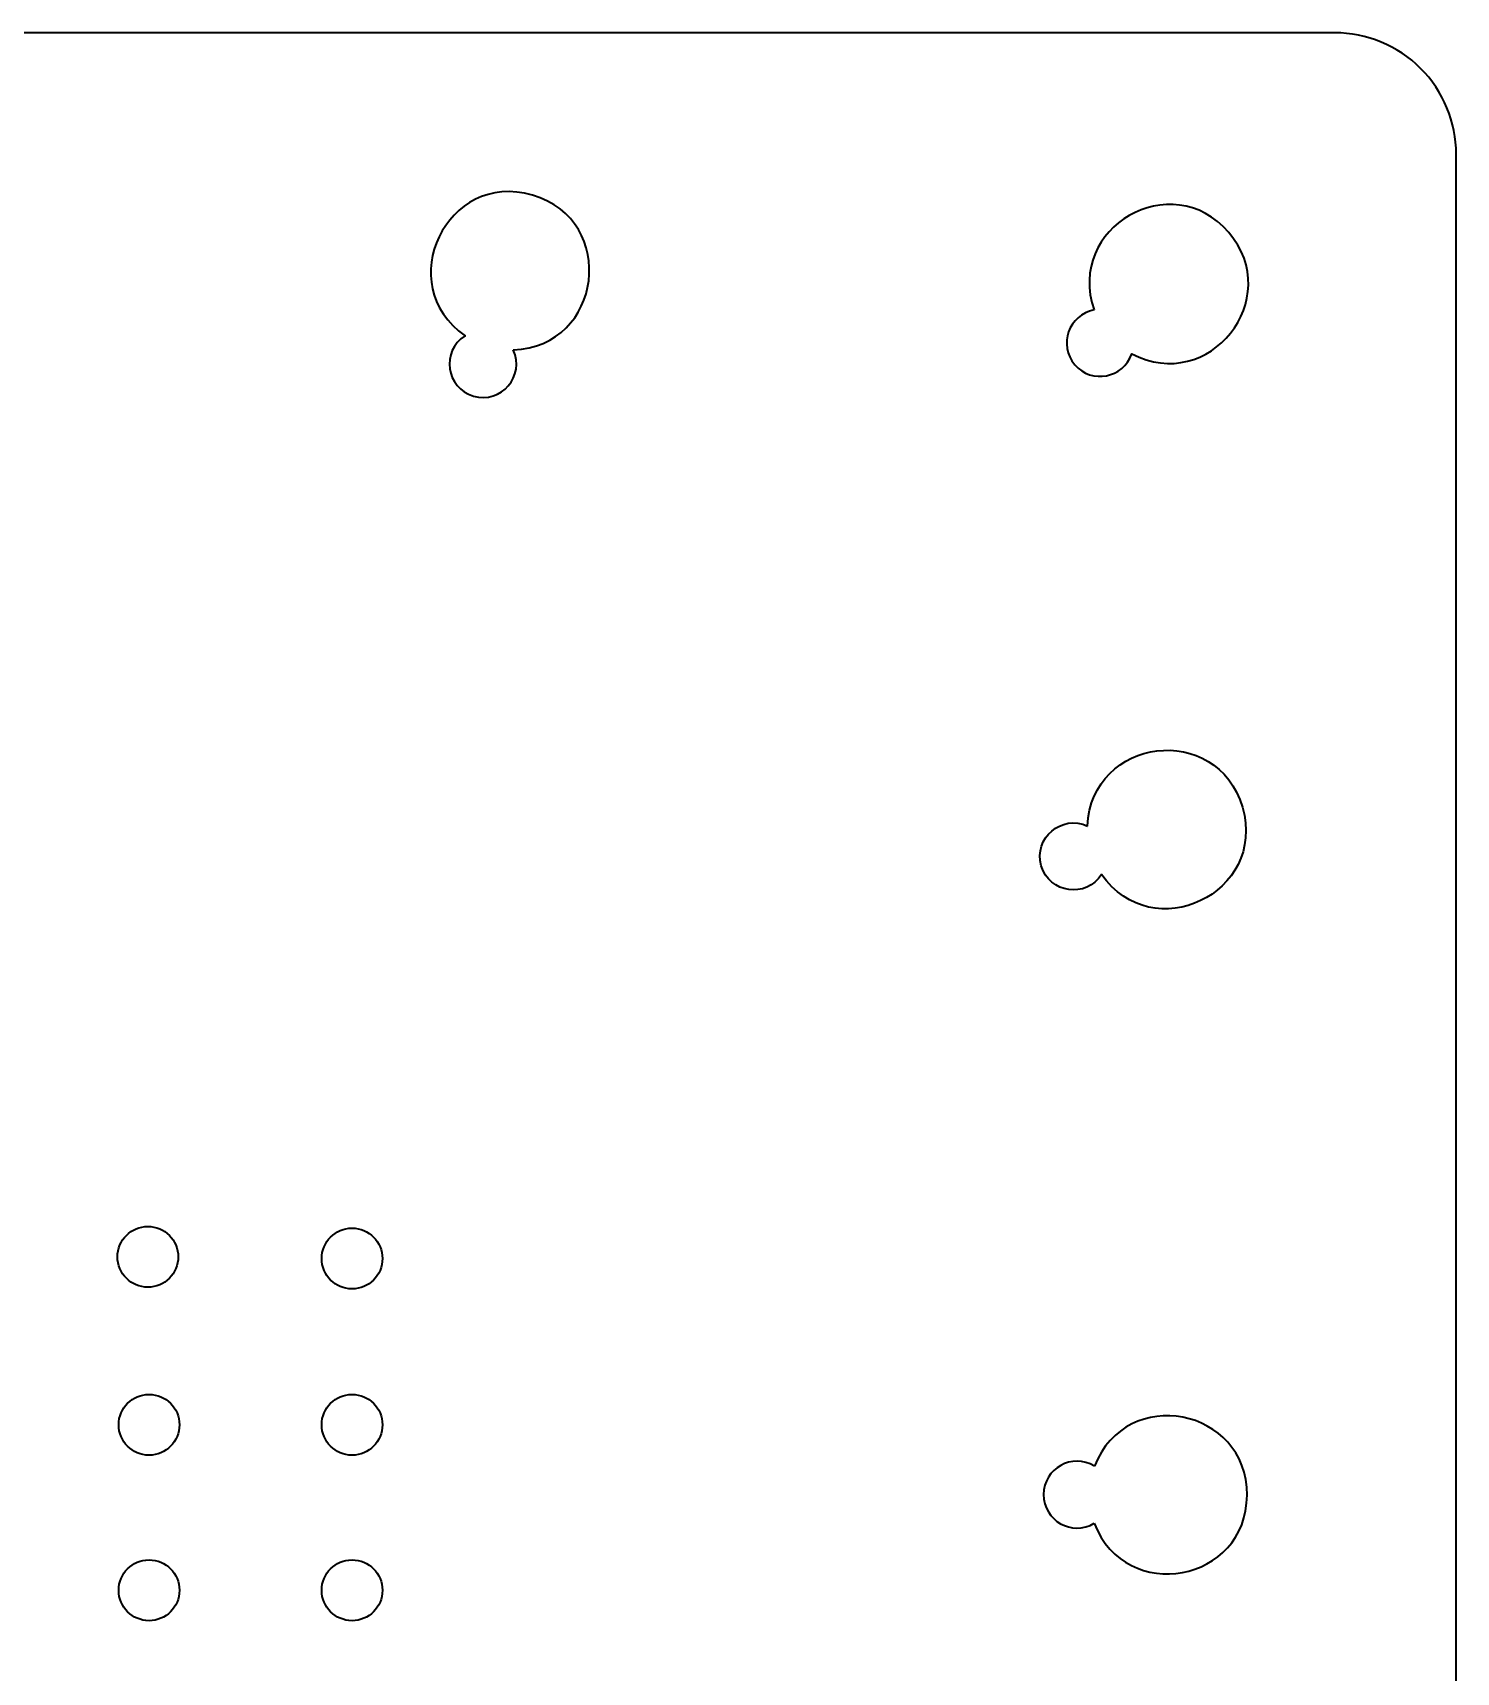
# Model space of a CAD drawing. Header units: centimetres. Extents: x -10.7 to 10.7, y -4.6 to 4.6.
# Drawn here: x -7.807 to -5.465, y -0.072 to 2.626 of the extents above; entities that cross this region are included whole.
import ezdxf

# ---------------------------------------------------------------- set-up
doc = ezdxf.new("R2010")
doc.units = ezdxf.units.CM
doc.header["$MEASUREMENT"] = 0
doc.layers.add('Default', color=7, linetype='Continuous')
doc.layers.add('Layer 1', color=7, linetype='Continuous')

msp = doc.modelspace()

# ---------------------------------------------------------------- linework, layer by layer
at = {"layer": 'Default', "color": 5, "lineweight": 35}
for points in [[(-5.6655, 2.6258), (-5.6655, 2.6258), (-10.50976, 2.6258), (-10.50976, 2.6258)], [(-5.4655, -1.96225), (-5.4655, -1.96225), (-5.4655, 2.4258), (-5.4655, 2.4258)]]:
    msp.add_open_spline(points, degree=3, dxfattribs=at)
msp.add_open_spline([(-5.4655, 2.4258), (-5.4655, 2.47884), (-5.48657, 2.52971), (-5.52408, 2.56722), (-5.52408, 2.56722), (-5.56159, 2.60473), (-5.61246, 2.6258), (-5.6655, 2.6258)], degree=3, knots=[0, 0, 0, 0, 0.3333333, 0.3333333, 0.3333333, 0.3333333, 1, 1, 1, 1], dxfattribs=at)
at = {"layer": 'Layer 1', "color": 5, "lineweight": 35}
for points, knots in [([(-6.06113, 2.16968), (-6.10858, 2.30525), (-5.93353, 2.40629), (-5.83987, 2.29739), (-5.83987, 2.29739), (-5.74621, 2.18849), (-5.8723, 2.03052), (-5.99925, 2.09773), (-5.99925, 2.09773), (-6.01304, 2.05753), (-6.06526, 2.04749), (-6.09298, 2.0797), (-6.09298, 2.0797), (-6.12069, 2.11193), (-6.10294, 2.16206), (-6.06113, 2.16968)], [0, 0, 0, 0, 0.2, 0.2, 0.2, 0.2, 0.4, 0.4, 0.4, 0.4, 0.6, 0.6, 0.6, 0.6, 1, 1, 1, 1]), ([(-7.01695, 2.10391), (-6.99702, 2.06101), (-7.03696, 2.01463), (-7.08234, 2.02797), (-7.08234, 2.02797), (-7.12773, 2.0413), (-7.13622, 2.10192), (-7.09624, 2.12721), (-7.09624, 2.12721), (-7.21707, 2.21154), (-7.12655, 2.40009), (-6.98518, 2.35854), (-6.98518, 2.35854), (-6.84382, 2.31699), (-6.86971, 2.10945), (-7.01695, 2.10391)], [0, 0, 0, 0, 0.2, 0.2, 0.2, 0.2, 0.4, 0.4, 0.4, 0.4, 0.6, 0.6, 0.6, 0.6, 1, 1, 1, 1]), ([(-6.072, 1.32042), (-6.11484, 1.34047), (-6.16133, 1.30066), (-6.14812, 1.25523), (-6.14812, 1.25523), (-6.1349, 1.20981), (-6.07432, 1.20116), (-6.04891, 1.24106), (-6.04891, 1.24106), (-5.96492, 1.12001), (-5.77612, 1.21001), (-5.81728, 1.35149), (-5.81728, 1.35149), (-5.85844, 1.49297), (-6.06605, 1.46764), (-6.072, 1.32042)], [0, 0, 0, 0, 0.2, 0.2, 0.2, 0.2, 0.4, 0.4, 0.4, 0.4, 0.6, 0.6, 0.6, 0.6, 1, 1, 1, 1]), ([(-7.5681, 0.61178), (-7.5681, 0.63939), (-7.59049, 0.66178), (-7.6181, 0.66178), (-7.6181, 0.66178), (-7.64571, 0.66178), (-7.6681, 0.63939), (-7.6681, 0.61178), (-7.6681, 0.61178), (-7.6681, 0.58416), (-7.64571, 0.56178), (-7.6181, 0.56178), (-7.6181, 0.56178), (-7.59049, 0.56178), (-7.5681, 0.58416), (-7.5681, 0.61178)], [0, 0, 0, 0, 0.2, 0.2, 0.2, 0.2, 0.4, 0.4, 0.4, 0.4, 0.6, 0.6, 0.6, 0.6, 1, 1, 1, 1]), ([(-7.23208, 0.60897), (-7.23208, 0.63658), (-7.25446, 0.65896), (-7.28208, 0.65896), (-7.28208, 0.65896), (-7.30969, 0.65896), (-7.33207, 0.63658), (-7.33207, 0.60897), (-7.33207, 0.60897), (-7.33207, 0.58135), (-7.30969, 0.55896), (-7.28208, 0.55896), (-7.28208, 0.55896), (-7.25446, 0.55896), (-7.23208, 0.58135), (-7.23208, 0.60897)], [0, 0, 0, 0, 0.2, 0.2, 0.2, 0.2, 0.4, 0.4, 0.4, 0.4, 0.6, 0.6, 0.6, 0.6, 1, 1, 1, 1]), ([(-7.56611, 0.33542), (-7.56611, 0.36303), (-7.58849, 0.38542), (-7.61611, 0.38542), (-7.61611, 0.38542), (-7.64372, 0.38542), (-7.66611, 0.36303), (-7.66611, 0.33542), (-7.66611, 0.33542), (-7.66611, 0.3078), (-7.64372, 0.28542), (-7.61611, 0.28542), (-7.61611, 0.28542), (-7.58849, 0.28542), (-7.56611, 0.3078), (-7.56611, 0.33542)], [0, 0, 0, 0, 0.2, 0.2, 0.2, 0.2, 0.4, 0.4, 0.4, 0.4, 0.6, 0.6, 0.6, 0.6, 1, 1, 1, 1]), ([(-7.23208, 0.33542), (-7.23208, 0.36303), (-7.25446, 0.38542), (-7.28208, 0.38542), (-7.28208, 0.38542), (-7.30969, 0.38542), (-7.33207, 0.36303), (-7.33207, 0.33542), (-7.33207, 0.33542), (-7.33207, 0.3078), (-7.30969, 0.28542), (-7.28208, 0.28542), (-7.28208, 0.28542), (-7.25446, 0.28542), (-7.23208, 0.3078), (-7.23208, 0.33542)], [0, 0, 0, 0, 0.2, 0.2, 0.2, 0.2, 0.4, 0.4, 0.4, 0.4, 0.6, 0.6, 0.6, 0.6, 1, 1, 1, 1]), ([(-6.06097, 0.17339), (-6.00926, 0.03911), (-5.81004, 0.07586), (-5.80965, 0.21974), (-5.80965, 0.21974), (-5.80926, 0.36364), (-6.00828, 0.40147), (-6.06071, 0.26748)], [0, 0, 0, 0, 0.3333333, 0.3333333, 0.3333333, 0.3333333, 1, 1, 1, 1]), ([(-6.06071, 0.26748), (-6.0973, 0.28978), (-6.14422, 0.26352), (-6.14433, 0.22066), (-6.14433, 0.22066), (-6.14445, 0.17781), (-6.09768, 0.15128), (-6.06097, 0.17339)], [0, 0, 0, 0, 0.3333333, 0.3333333, 0.3333333, 0.3333333, 1, 1, 1, 1]), ([(-7.56611, 0.06307), (-7.56611, 0.09069), (-7.58849, 0.11308), (-7.61611, 0.11308), (-7.61611, 0.11308), (-7.64372, 0.11308), (-7.66611, 0.09069), (-7.66611, 0.06307), (-7.66611, 0.06307), (-7.66611, 0.03546), (-7.64372, 0.01307), (-7.61611, 0.01307), (-7.61611, 0.01307), (-7.58849, 0.01307), (-7.56611, 0.03546), (-7.56611, 0.06307)], [0, 0, 0, 0, 0.2, 0.2, 0.2, 0.2, 0.4, 0.4, 0.4, 0.4, 0.6, 0.6, 0.6, 0.6, 1, 1, 1, 1]), ([(-7.23208, 0.06307), (-7.23208, 0.09069), (-7.25446, 0.11308), (-7.28208, 0.11308), (-7.28208, 0.11308), (-7.30969, 0.11308), (-7.33207, 0.09069), (-7.33207, 0.06307), (-7.33207, 0.06307), (-7.33207, 0.03546), (-7.30969, 0.01307), (-7.28208, 0.01307), (-7.28208, 0.01307), (-7.25446, 0.01307), (-7.23208, 0.03546), (-7.23208, 0.06307)], [0, 0, 0, 0, 0.2, 0.2, 0.2, 0.2, 0.4, 0.4, 0.4, 0.4, 0.6, 0.6, 0.6, 0.6, 1, 1, 1, 1])]:
    msp.add_open_spline(points, degree=3, knots=knots, dxfattribs=at)

doc.saveas('drawing.dxf')
